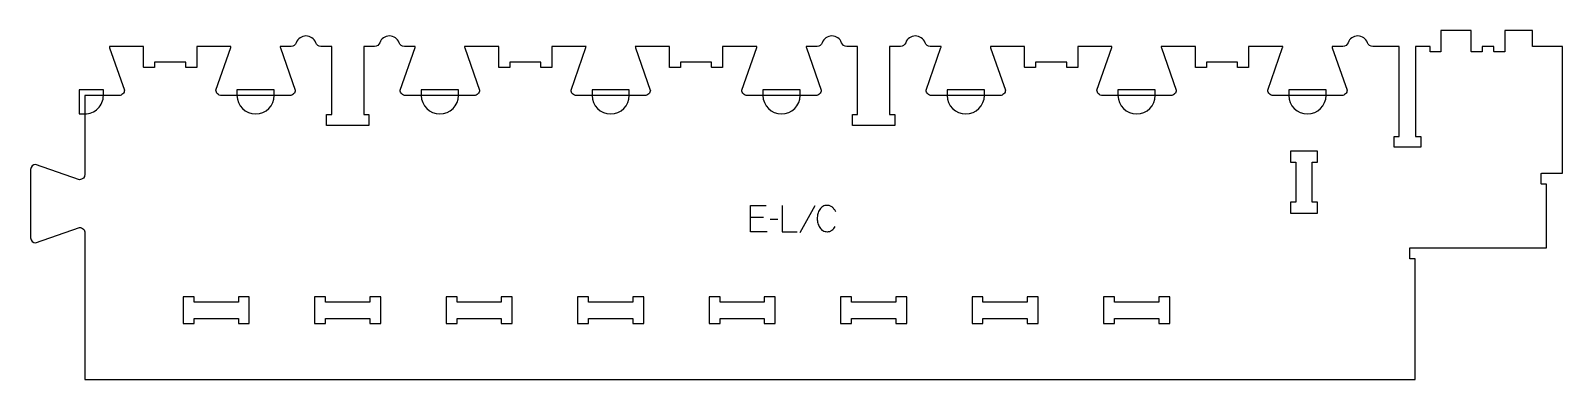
# Model space of a CAD drawing. Extents: x 0 to 1747, y 0 to 398.
import ezdxf

# ---------------------------------------------------------------- set-up
doc = ezdxf.new("R2010")
doc.units = 0
for name, color, linetype in [('1_ANYTOOL_1MMDEEP_LABELS_S', 2, 'CONTINUOUS'), ('3_ANYTOOL_CUTTHROUGH_INSID', 4, 'CONTINUOUS'), ('4_ANYTOOL_CUTTHROUGH_OUTSI', 5, 'CONTINUOUS'), ('5_ANYTOOL_HALF_MILL_9MM_IN', 3, 'CONTINUOUS')]:
    doc.layers.add(name, color=color, linetype=linetype)

msp = doc.modelspace()

# ---------------------------------------------------------------- linework, layer by layer
at = {"layer": '1_ANYTOOL_1MMDEEP_LABELS_S'}
for p, q in [((894.827197, 197.849214), (877.641482, 167.077785)), ((835.941482, 184.392071), (821.28434, 184.392071)), ((852.441482, 182.206357), (843.655768, 182.120642))]:
    msp.add_line(p, q, dxfattribs=at)
for points in [[(840.227197, 168.320642), (821.28434, 168.320642), (821.28434, 198.320642), (839.112911, 198.320642)], [(857.58434, 198.320642), (857.58434, 168.320642), (874.68434, 168.320642)]]:
    msp.add_lwpolyline(points, dxfattribs=at)
msp.add_lwpolyline([(918.441482, 190.820642, 0.059291), (916.905322, 193.750059, 0.066881), (914.691482, 196.199214, 0.04529), (913.374497, 197.123091, 0.046757), (911.911125, 197.790285, 0.04633), (910.271213, 198.194617, 0.037303), (908.58434, 198.320642, 0.054828), (906.078699, 198.045057, 0.073548), (903.736125, 197.147428, 0.073729), (901.766803, 195.619195, 0.056205), (900.248625, 193.627785, 0.033355), (899.027456, 191.237909, 0.034965), (898.143268, 188.704571, 0.034911), (897.613241, 186.036564, 0.031589), (897.441482, 183.320642, 0.032085), (897.615986, 180.604014, 0.035383), (898.153982, 177.936714, 0.035431), (899.052471, 175.401557, 0.033598), (900.291482, 173.013499, 0.058628), (901.853684, 171.012614, 0.073381), (903.875411, 169.493857, 0.072539), (906.321384, 168.592803, 0.05208), (908.927197, 168.320642, 0.033243), (910.368572, 168.416579, 0.042283), (911.777197, 168.727785, 0.042766), (913.019893, 169.234874, 0.044269), (914.155768, 169.949214, 0.055485), (916.167563, 171.864115, 0.045948), (917.755768, 174.149214)], format="xyb", dxfattribs=at)
at = {"layer": '3_ANYTOOL_CUTTHROUGH_INSID'}
for points in [[(1437.499733, 260.079938), (1437.499733, 247.579938), (1443.499733, 247.579938), (1443.499733, 202.079938), (1437.499733, 202.079938), (1437.499733, 189.579938), (1467.999733, 189.579938), (1467.999733, 202.079938), (1461.999733, 202.079938), (1461.999733, 247.579938), (1467.999733, 247.579938), (1467.999733, 260.079938)], [(236.999733, 88), (186.499733, 88), (186.499733, 94), (173.999733, 94), (173.999733, 63.5), (186.499733, 63.5), (186.499733, 69.5), (236.999733, 69.5), (236.999733, 63.5), (249.499733, 63.5), (249.499733, 94), (236.999733, 94)], [(361.749733, 88), (336.499733, 88), (336.499733, 94), (324.249733, 94), (323.999733, 94), (323.999733, 63.5), (336.249733, 63.5), (336.499733, 63.5), (336.499733, 69.5), (386.999732, 69.5), (386.999732, 63.5), (399.249732, 63.5), (399.499732, 63.5), (399.499732, 94), (387.249732, 94), (386.999732, 94), (386.999732, 88)], [(486.499732, 88), (486.499732, 94), (473.999732, 94), (473.999732, 63.5), (486.499732, 63.5), (486.499732, 69.5), (536.999732, 69.5), (536.999732, 63.5), (549.499732, 63.5), (549.499732, 94), (536.999732, 94), (536.999732, 88)], [(686.999732, 88), (636.499732, 88), (636.499732, 94), (623.999732, 94), (623.999732, 63.5), (636.499732, 63.5), (636.499732, 69.5), (686.999732, 69.5), (686.999732, 63.5), (699.499732, 63.5), (699.499732, 94), (686.999732, 94)], [(836.999733, 88), (786.499733, 88), (786.499733, 94), (773.999733, 94), (773.999733, 63.5), (786.499733, 63.5), (786.499733, 69.5), (836.999733, 69.5), (836.999733, 63.5), (849.499733, 63.5), (849.499733, 94), (836.999733, 94)], [(961.749733, 69.5), (986.999733, 69.5), (986.999733, 63.5), (999.249733, 63.5), (999.499733, 63.5), (999.499733, 94), (987.249733, 94), (986.999733, 94), (986.999733, 88), (936.499733, 88), (936.499733, 94), (924.249733, 94), (923.999733, 94), (923.999733, 63.5), (936.499733, 63.5), (936.499733, 69.5)], [(1111.749733, 88), (1086.499733, 88), (1086.499733, 94), (1073.999733, 94), (1073.999733, 63.5), (1086.499733, 63.5), (1086.499733, 69.5), (1136.999733, 69.5), (1136.999733, 63.5), (1149.499733, 63.5), (1149.499733, 94), (1136.999733, 94), (1136.999733, 88)], [(1286.999733, 88), (1236.499733, 88), (1236.499733, 94), (1223.999733, 94), (1223.999733, 63.5), (1236.499733, 63.5), (1236.499733, 69.5), (1286.999733, 69.5), (1286.999733, 63.5), (1299.499733, 63.5), (1299.499733, 94), (1286.999733, 94)]]:
    msp.add_lwpolyline(points, close=True, dxfattribs=at)
at = {"layer": '4_ANYTOOL_CUTTHROUGH_OUTSI'}
msp.add_lwpolyline([(897.15417, 379.5), (884.75517, 379.5, 0.061784), (884.990164, 378.10513), (901.885697, 329.832588, -0.084368), (901.899733, 329.75, -0.414214), (895.649733, 323.5), (817.649733, 323.5, -0.414214), (811.399733, 329.75, -0.084368), (811.413768, 329.832588), (828.312881, 378.116195, 0.061178), (828.544295, 379.5), (789.449733, 379.5), (789.449733, 355.75, -0.414214), (789.199733, 355.5), (777.199733, 355.5, -0.414214), (776.949733, 355.75), (776.949733, 361.5), (741.449733, 361.5), (741.449733, 355.75, -0.414214), (741.199733, 355.5), (729.199733, 355.5, -0.414214), (728.949733, 355.75), (728.949733, 379.5), (689.85517, 379.5, 0.061784), (690.090164, 378.10513), (706.985697, 329.832588, -0.084368), (706.999733, 329.75, -0.414214), (700.749733, 323.5), (622.749733, 323.5, -0.414214), (616.499733, 329.75, -0.084368), (616.513768, 329.832588), (633.412881, 378.116195, 0.061178), (633.644295, 379.5), (594.549733, 379.5), (594.549733, 355.75, -0.414214), (594.299733, 355.5), (582.299733, 355.5, -0.414214), (582.049733, 355.75), (582.049733, 361.5), (546.549733, 361.5), (546.549733, 355.75, -0.414214), (546.299733, 355.5), (534.299733, 355.5, -0.414214), (534.049733, 355.75), (534.049733, 379.5), (494.95517, 379.5, 0.061784), (495.190164, 378.10513), (512.085697, 329.832588, -0.084368), (512.099733, 329.75, -0.414214), (505.849733, 323.5), (427.849733, 323.5, -0.414214), (421.599733, 329.75, -0.084368), (421.613768, 329.832588), (438.512881, 378.116195, 0.061178), (438.744295, 379.5), (426.345295, 379.5, -0.317837), (420.452739, 383.666667, 0.707107), (398.296726, 383.666667, -0.317837), (392.40417, 379.5), (379.999733, 379.5), (379.999733, 301.999996), (385.749733, 301.999996, -0.414214), (385.999733, 301.749996), (385.999733, 289.749996, -0.414214), (385.749733, 289.499996), (361.749733, 289.499996), (337.749733, 289.499996, -0.414214), (337.499733, 289.749996), (337.499733, 301.749996, -0.414214), (337.749733, 301.999996), (343.499733, 301.999996), (343.499733, 379.5), (331.095295, 379.5, -0.317837), (325.202739, 383.666667, 0.707107), (303.046726, 383.666667, -0.317837), (297.15417, 379.5), (284.75517, 379.5, 0.061784), (284.990164, 378.10513), (301.885697, 329.832588, -0.084368), (301.899733, 329.75, -0.414214), (295.649733, 323.5), (217.649733, 323.5, -0.414214), (211.399733, 329.75, -0.084368), (211.413768, 329.832588), (228.312881, 378.116195, 0.061178), (228.544295, 379.5), (189.449733, 379.5), (189.449733, 355.75, -0.414214), (189.199733, 355.5), (177.199733, 355.5, -0.414214), (176.949733, 355.75), (176.949733, 361.5), (141.449733, 361.5), (141.449733, 355.75, -0.414214), (141.199733, 355.5), (129.199733, 355.5, -0.414214), (128.949733, 355.75), (128.949733, 379.5), (89.85517, 379.5, 0.061784), (90.090164, 378.10513), (106.985697, 329.832588, -0.084368), (106.999733, 329.75, -0.414214), (100.749733, 323.5), (61.999733, 323.5), (61.999727, 233.773532, -0.411451), (55.75, 227.581361, -0.084369), (55.667412, 227.595396), (5.707953, 245.081348, 0.412073), (0, 239.331501), (0, 161.331501, 0.412073), (5.707953, 155.581655), (55.667412, 173.067606, -0.084369), (55.75, 173.081642, -0.414214), (62, 166.831642), (61.999733, 0), (1411.749733, 0), (1579.499733, 0), (1579.499733, 137.5), (1573.749733, 137.5, -0.414214), (1573.499733, 137.75), (1573.499733, 149.75, -0.414214), (1573.749733, 150), (1729.499733, 150), (1729.499733, 222.5), (1723.749733, 222.5, -0.414214), (1723.499733, 222.75), (1723.499733, 234.75, -0.414214), (1723.749733, 235), (1747.499733, 235), (1747.499733, 379.5), (1713.749733, 379.5, -0.414214), (1713.499733, 379.75), (1713.499733, 397.5), (1681.910733, 397.5), (1681.910733, 373.75, -0.414214), (1681.660733, 373.5), (1669.660733, 373.5, -0.414214), (1669.410733, 373.75), (1669.410733, 379.5), (1655.999733, 379.5), (1655.999733, 373.75, -0.414214), (1655.749733, 373.5), (1643.749733, 373.5, -0.414214), (1643.499733, 373.75), (1643.499733, 397.5), (1608.999733, 397.5), (1608.999733, 373.75, -0.414214), (1608.749733, 373.5), (1596.749733, 373.5, -0.414214), (1596.499733, 373.75), (1596.499733, 379.5), (1579.999733, 379.5), (1579.999733, 277), (1585.749733, 277, -0.414214), (1585.999733, 276.75), (1585.999733, 264.75, -0.414214), (1585.749733, 264.5), (1555.749733, 264.5, -0.414214), (1555.499733, 264.75), (1555.499733, 276.75, -0.414214), (1555.749733, 277), (1561.499733, 277), (1561.499733, 379.5), (1531.095295, 379.5, -0.317837), (1525.202739, 383.666667, 0.707107), (1503.046726, 383.666667, -0.317837), (1497.15417, 379.5), (1484.75517, 379.5, 0.061784), (1484.990164, 378.10513), (1501.885697, 329.832588, -0.084368), (1501.899733, 329.75, -0.414214), (1495.649733, 323.5), (1417.649733, 323.5, -0.414214), (1411.399733, 329.75, -0.084368), (1411.413768, 329.832588), (1428.312881, 378.116195, 0.061178), (1428.544295, 379.5), (1389.449733, 379.5), (1389.449733, 355.75, -0.414214), (1389.199733, 355.5), (1377.199733, 355.5, -0.414214), (1376.949733, 355.75), (1376.949733, 361.5), (1341.449733, 361.5), (1341.449733, 355.75, -0.414214), (1341.199733, 355.5), (1329.199733, 355.5, -0.414214), (1328.949733, 355.75), (1328.949733, 379.5), (1289.85517, 379.5, 0.061784), (1290.090164, 378.10513), (1306.985697, 329.832588, -0.084368), (1306.999733, 329.75, -0.414214), (1300.749733, 323.5), (1222.749733, 323.5, -0.414214), (1216.499733, 329.75, -0.084368), (1216.513768, 329.832588), (1233.412881, 378.116195, 0.061178), (1233.644295, 379.5), (1194.549733, 379.5), (1194.549733, 355.75, -0.414214), (1194.299733, 355.5), (1182.299733, 355.5, -0.414214), (1182.049733, 355.75), (1182.049733, 361.5), (1146.549733, 361.5), (1146.549733, 355.75, -0.414214), (1146.299733, 355.5), (1134.299733, 355.5, -0.414214), (1134.049733, 355.75), (1134.049733, 379.5), (1094.95517, 379.5, 0.061784), (1095.190164, 378.10513), (1112.085697, 329.832588, -0.084368), (1112.099733, 329.75, -0.414214), (1105.849733, 323.5), (1027.849733, 323.5, -0.414214), (1021.599733, 329.75, -0.084368), (1021.613768, 329.832588), (1038.512881, 378.116195, 0.061557), (1038.744378, 379.5), (1026.345295, 379.5, -0.317837), (1020.452739, 383.666667, 0.707107), (998.296726, 383.666667, -0.317837), (992.40417, 379.5), (979.999733, 379.5), (979.999733, 302), (985.749733, 302, -0.414214), (985.999733, 301.75), (985.999733, 289.75, -0.414214), (985.749733, 289.5), (961.749733, 289.499998), (937.749733, 289.499996, -0.414214), (937.499733, 289.749996), (937.499733, 301.749996, -0.414214), (937.749733, 301.999996), (943.499733, 301.999996), (943.499733, 379.5), (931.095295, 379.5, -0.317837), (925.202739, 383.666667, 0.707107), (903.046726, 383.666667, -0.317837)], format="xyb", close=True, dxfattribs=at)
at = {"layer": '5_ANYTOOL_HALF_MILL_9MM_IN'}
for points in [[(61.749733, 302.5, 0.414214), (82.999733, 323.75), (82.999733, 330), (55.499733, 330), (55.499733, 302.5)], [(235.399733, 324), (235.399733, 323.75, 1), (277.899733, 323.75), (277.899733, 330), (235.399733, 330)], [(445.599733, 323.75, 1), (488.099733, 323.75), (488.099733, 330), (445.599733, 330)], [(640.499733, 324), (640.499733, 323.75, 1), (682.999733, 323.75), (682.999733, 330), (640.499733, 330)], [(835.399733, 324), (835.399733, 323.75, 1), (877.899733, 323.75), (877.899733, 330), (835.399733, 330)], [(1045.599733, 323.75, 1), (1088.099733, 323.75), (1088.099733, 330), (1045.599733, 330)], [(1240.499733, 324), (1240.499733, 323.75, 1), (1282.999733, 323.75), (1282.999733, 330), (1240.499733, 330)], [(1435.399733, 324), (1435.399733, 323.75, 1), (1477.899733, 323.75), (1477.899733, 330), (1435.399733, 330)]]:
    msp.add_lwpolyline(points, format="xyb", close=True, dxfattribs=at)

doc.saveas('drawing.dxf')
